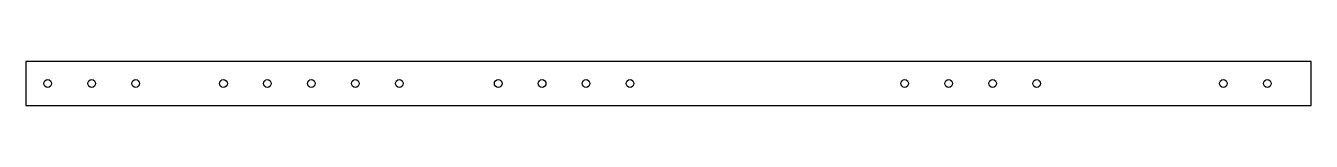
# Model space of a CAD drawing. Header units: millimetres. Extents: x -275 to 310, y -10 to 10.
import ezdxf

# ---------------------------------------------------------------- set-up
doc = ezdxf.new("R2010")
doc.units = ezdxf.units.MM

msp = doc.modelspace()

# ---------------------------------------------------------------- linework, layer by layer
at = {"color": 7, "linetype": 'Continuous', "lineweight": 25}
for p, q in [((-275, 10), (-275, -10)), ((310, 10), (-275, 10)), ((310, -10), (310, 10)), ((-275, -10), (310, -10))]:
    msp.add_line(p, q, dxfattribs=at)
for centre in [(-265, 0), (-245, 0), (-225, 0), (-185, 0), (-165, 0), (-145, 0), (-125, 0), (-105, 0), (-60, 0), (-40, 0), (-20, 0), (0, 0), (125, 0), (145, 0), (165, 0), (185, 0), (270, 0), (290, 0)]:
    msp.add_circle(centre, 1.75, dxfattribs=at)

doc.saveas('drawing.dxf')
